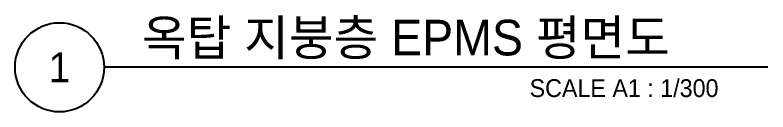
# Model space of a CAD drawing. Header units: millimetres. Extents: x 89450 to 753248, y -530175 to 1209785.
# Drawn here: x 93008 to 131092, y 1078050 to 1082935 of the extents above; entities that cross this region are included whole.
import ezdxf
from ezdxf.enums import TextEntityAlignment as Align

# ---------------------------------------------------------------- set-up
doc = ezdxf.new("R2010")
doc.units = ezdxf.units.MM
doc.header["$LTSCALE"] = 150
doc.layers.add('-----41 Drawing Title', color=2, linetype='Continuous')
doc.styles.add('ELEC', font='')
doc.styles.get('ELEC').set_extended_font_data('Dotum')

msp = doc.modelspace()

# ---------------------------------------------------------------- linework, layer by layer
at = {"layer": '-----41 Drawing Title', "color": 7}
msp.add_line((131092, 1080300), (97508, 1080300), dxfattribs=at)
msp.add_circle((95258, 1080300), 2250, dxfattribs=at)

# ---------------------------------------------------------------- texts
at = {"layer": '-----41 Drawing Title', "color": 2, "style": 'ELEC'}
msp.add_text('옥탑 지붕층 EPMS 평면도', height=1800, dxfattribs=at).set_placement((99425, 1080900))
at = {"layer": '-----41 Drawing Title', "color": 7, "style": 'ELEC'}
msp.add_text('1', height=1500, dxfattribs=at).set_placement((95258, 1080300), align=Align.MIDDLE)
at = {"layer": '-----41 Drawing Title', "style": 'ELEC'}
msp.add_text('SCALE A1 : 1/300', height=900, dxfattribs=at).set_placement((128592, 1078800), align=Align.RIGHT)

doc.saveas('drawing.dxf')
